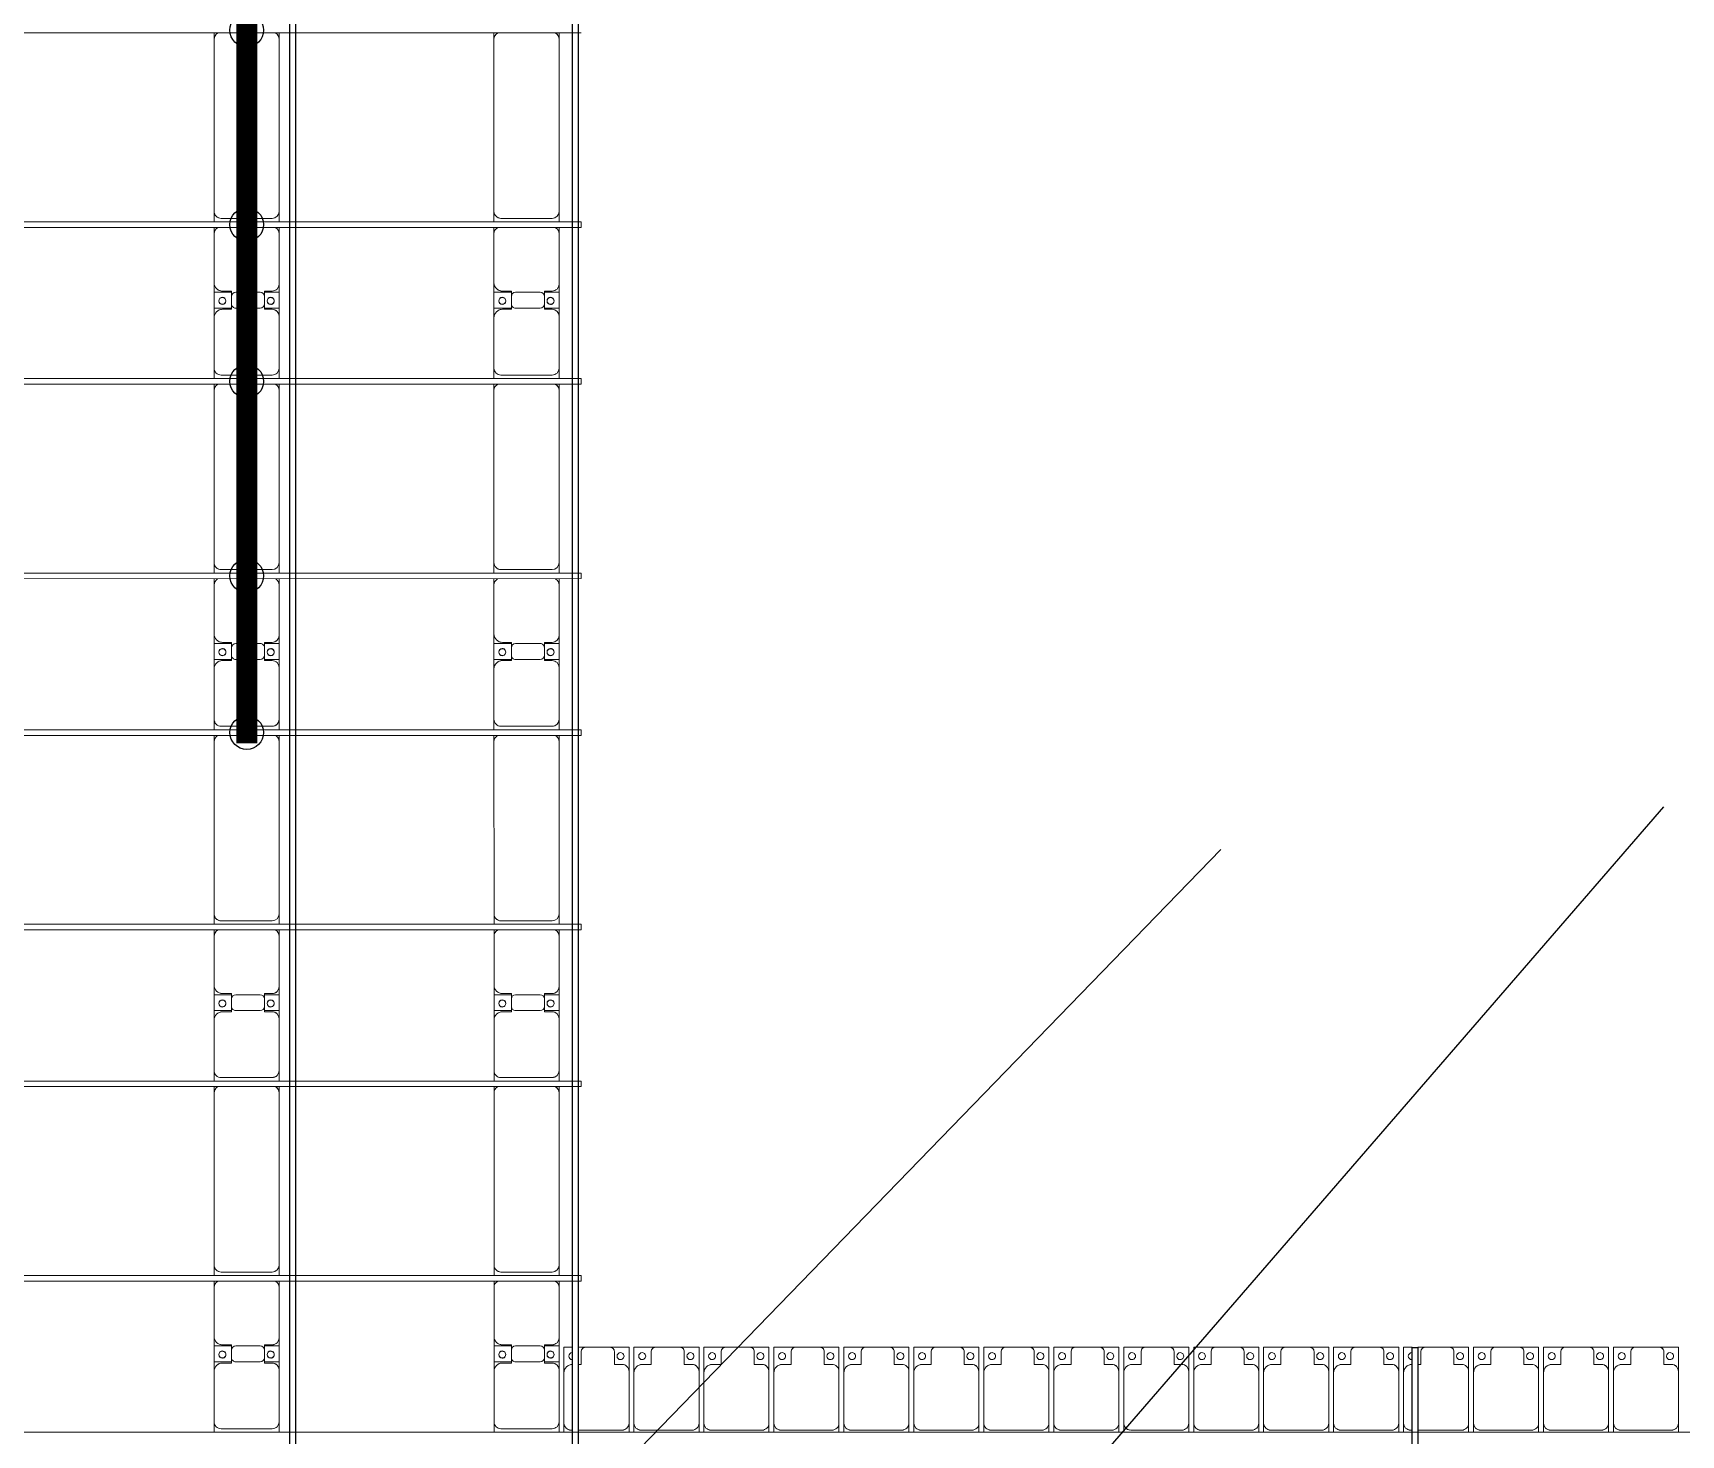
# Model space of a CAD drawing. Header units: millimetres. Extents: x -178706 to 107777, y -87310 to 933.
# Drawn here: x -48419 to -36641, y -40121 to -30101 of the extents above; entities that cross this region are included whole.
import ezdxf

# ---------------------------------------------------------------- set-up
doc = ezdxf.new("R2010")
doc.units = ezdxf.units.MM
doc.layers.add('A-GENM', color=13, linetype='Continuous', lineweight=9)
doc.layers.add('S-BEAM', color=12, linetype='Continuous', lineweight=9)
doc.layers.add('GC-DAY NEO', color=5, linetype='Continuous')
doc.layers.add('GC-HOP 40x60 GIA CUONG', color=1, linetype='Continuous')

# ---------------------------------------------------------------- blocks, each defined once
blk = doc.blocks.new('Dầm C52 - Dầm C52-22346-BỐ TRÍ KHUNG KẾT CẤU BÈ PIN 04')
at = {"layer": 'S-BEAM', "color": 1}
blk.add_line((87623, -20), (-87623, -20), dxfattribs=at)
blk = doc.blocks.new('Dầm C52 - Dầm C52-21028-BỐ TRÍ KHUNG KẾT CẤU BÈ PIN 04')
at = {"layer": 'S-BEAM', "color": 1}
for p, q in [((-63511, -20), (-63511, 20)), ((-63511, 20), (63511, 20)), ((63511, -20), (-63511, -20))]:
    blk.add_line(p, q, dxfattribs=at)
blk = doc.blocks.new('Dầm C52 - Dầm C52-21029-BỐ TRÍ KHUNG KẾT CẤU BÈ PIN 04')
at = {"layer": 'S-BEAM', "color": 1}
for p, q in [((-63513, -20), (-63513, 20)), ((-63513, 20), (63513, 20)), ((63513, -20), (-63513, -20))]:
    blk.add_line(p, q, dxfattribs=at)
blk = doc.blocks.new('Dầm C52 - Dầm C52-21030-BỐ TRÍ KHUNG KẾT CẤU BÈ PIN 04')
at = {"layer": 'S-BEAM', "color": 1}
for p, q in [((-63514, -20), (-63514, 20)), ((-63514, 20), (63514, 20)), ((63514, -20), (-63514, -20))]:
    blk.add_line(p, q, dxfattribs=at)
blk = doc.blocks.new('Dầm C52 - Dầm C52-21031-BỐ TRÍ KHUNG KẾT CẤU BÈ PIN 04')
at = {"layer": 'S-BEAM', "color": 1}
for p, q in [((-63516, -20), (-63516, 20)), ((-63516, 20), (63516, 20)), ((63516, -20), (-63516, -20))]:
    blk.add_line(p, q, dxfattribs=at)
blk = doc.blocks.new('Dầm C52 - Dầm C52-21032-BỐ TRÍ KHUNG KẾT CẤU BÈ PIN 04')
at = {"layer": 'S-BEAM', "color": 1}
for p, q in [((-63518, -20), (-63518, 20)), ((-63518, 20), (63518, 20)), ((63518, -20), (-63518, -20))]:
    blk.add_line(p, q, dxfattribs=at)
blk = doc.blocks.new('Dầm C52 - Dầm C52-21033-BỐ TRÍ KHUNG KẾT CẤU BÈ PIN 04')
at = {"layer": 'S-BEAM', "color": 1}
for p, q in [((-63519, -20), (-63519, 20)), ((-63519, 20), (63519, 20)), ((63519, -20), (-63519, -20))]:
    blk.add_line(p, q, dxfattribs=at)
blk = doc.blocks.new('Dầm C52 - Dầm C52-21034-BỐ TRÍ KHUNG KẾT CẤU BÈ PIN 04')
at = {"layer": 'S-BEAM', "color": 1}
for p, q in [((-63521, -20), (-63521, 20)), ((-63521, 20), (63521, 20)), ((63521, -20), (-63521, -20))]:
    blk.add_line(p, q, dxfattribs=at)
blk = doc.blocks.new('Dầm C52 - Dầm C52-21035-BỐ TRÍ KHUNG KẾT CẤU BÈ PIN 04')
at = {"layer": 'S-BEAM', "color": 1}
blk.add_line((-63523, 20), (63523, 20), dxfattribs=at)
blk = doc.blocks.new('Dầm C52 - Hộp 40x60-15955-BỐ TRÍ KHUNG KẾT CẤU BÈ PIN 04')
at = {"layer": 'S-BEAM', "color": 3, "lineweight": 25}
for p, q in [((-20146, 20), (20146, 20)), ((20146, 20), (20146, -20)), ((20146, -20), (-20146, -20))]:
    blk.add_line(p, q, dxfattribs=at)
blk = doc.blocks.new('Dầm C52 - Hộp 40x60-15956-BỐ TRÍ KHUNG KẾT CẤU BÈ PIN 04')
at = {"layer": 'S-BEAM', "color": 3, "lineweight": 25}
for p, q in [((-37158, 20), (37158, 20)), ((37158, -20), (-37158, -20))]:
    blk.add_line(p, q, dxfattribs=at)
blk = doc.blocks.new('Dai phao do pin - DẢI PHAO ĐỠ PIN-V68-BỐ TRÍ KHUNG KẾT CẤU BÈ PIN 04')
at = {"layer": 'A-GENM', "color": 7}
for p, q in [((35835, 242), (35910, 242)), ((36270, 242), (35910, 242)), ((36270, 242), (36452, 242)), ((36338, 242), (36520, 242)), ((36338, 118), (36338, 242)), ((36452, 242), (36452, 118)), ((36870, 242), (36520, 242)), ((36870, 242), (36915, 242)), ((36955, 242), (37030, 242)), ((38260, 242), (37030, 242)), ((38260, 242), (38305, 242)), ((38345, 242), (38420, 242)), ((38780, 242), (38420, 242)), ((38780, 242), (38962, 242)), ((38848, 242), (39030, 242)), ((38848, 118), (38848, 242)), ((38962, 242), (38962, 118)), ((39380, 242), (39030, 242)), ((39380, 242), (39425, 242)), ((39465, 242), (39540, 242)), ((40770, 242), (39540, 242)), ((40770, 242), (40815, 242)), ((40855, 242), (40930, 242)), ((41290, 242), (40930, 242)), ((41290, 242), (41472, 242)), ((41358, 242), (41540, 242)), ((41358, 118), (41358, 242)), ((41472, 242), (41472, 118)), ((41890, 242), (41540, 242)), ((41890, 242), (41935, 242)), ((41975, 242), (42050, 242)), ((43280, 242), (42050, 242)), ((43280, 242), (43325, 242)), ((43365, 242), (43440, 242)), ((43800, 242), (43440, 242)), ((43800, 242), (43982, 242)), ((43868, 242), (44050, 242)), ((43868, 118), (43868, 242)), ((43982, 242), (43982, 118)), ((44400, 242), (44050, 242)), ((44400, 242), (44445, 242)), ((44485, 242), (44560, 242)), ((45790, 242), (44560, 242)), ((45790, 242), (45835, 242)), ((35860, 192), (35860, -173)), ((36330, 118), (36330, 182)), ((36422, 118), (36330, 118)), ((36460, 118), (36368, 118)), ((36460, 182), (36460, 118)), ((36980, 192), (36980, -173)), ((38370, 192), (38370, -173)), ((38840, 118), (38840, 182)), ((38932, 118), (38840, 118)), ((38970, 118), (38878, 118)), ((38970, 182), (38970, 118)), ((39490, 192), (39490, -173)), ((40880, 192), (40880, -173)), ((41350, 118), (41350, 182)), ((41442, 118), (41350, 118)), ((41480, 118), (41388, 118)), ((41480, 182), (41480, 118)), ((42000, 192), (42000, -173)), ((43390, 192), (43390, -173)), ((43860, 118), (43860, 182)), ((43952, 118), (43860, 118)), ((43990, 118), (43898, 118)), ((43990, 182), (43990, 118)), ((44510, 192), (44510, -173)), ((36338, 88), (36338, -88)), ((36452, -88), (36452, 88)), ((38848, 88), (38848, -88)), ((38962, -88), (38962, 88)), ((41358, 88), (41358, -88)), ((41472, -88), (41472, 88)), ((43868, 88), (43868, -88)), ((43982, -88), (43982, 88)), ((35910, -223), (35835, -223)), ((35910, -223), (36280, -223)), ((36452, -223), (36280, -223)), ((36330, -173), (36330, -118)), ((36330, -118), (36422, -118)), ((36338, -223), (36338, -118)), ((36510, -223), (36338, -223)), ((36368, -118), (36460, -118)), ((36452, -118), (36452, -223)), ((36460, -118), (36460, -173)), ((36510, -223), (36870, -223)), ((36915, -223), (36870, -223)), ((37030, -223), (36955, -223)), ((37030, -223), (38260, -223)), ((38305, -223), (38260, -223)), ((38420, -223), (38345, -223)), ((38420, -223), (38790, -223)), ((38962, -223), (38790, -223)), ((38840, -173), (38840, -118)), ((38840, -118), (38932, -118)), ((38848, -223), (38848, -118)), ((39020, -223), (38848, -223)), ((38878, -118), (38970, -118)), ((38962, -118), (38962, -223)), ((38970, -118), (38970, -173)), ((39020, -223), (39380, -223)), ((39425, -223), (39380, -223)), ((39540, -223), (39465, -223)), ((39540, -223), (40770, -223)), ((40815, -223), (40770, -223)), ((40930, -223), (40855, -223)), ((40930, -223), (41300, -223)), ((41472, -223), (41300, -223)), ((41350, -173), (41350, -118)), ((41350, -118), (41442, -118)), ((41358, -223), (41358, -118)), ((41530, -223), (41358, -223)), ((41388, -118), (41480, -118)), ((41472, -118), (41472, -223)), ((41480, -118), (41480, -173)), ((41530, -223), (41890, -223)), ((41935, -223), (41890, -223)), ((42050, -223), (41975, -223)), ((42050, -223), (43280, -223)), ((43325, -223), (43280, -223)), ((43440, -223), (43365, -223)), ((43440, -223), (43810, -223)), ((43982, -223), (43810, -223)), ((43860, -173), (43860, -118)), ((43860, -118), (43952, -118)), ((43868, -223), (43868, -118)), ((44040, -223), (43868, -223)), ((43898, -118), (43990, -118)), ((43982, -118), (43982, -223)), ((43990, -118), (43990, -173)), ((44040, -223), (44400, -223)), ((44445, -223), (44400, -223)), ((44560, -223), (44485, -223)), ((44560, -223), (45790, -223)), ((45835, -223), (45790, -223))]:
    blk.add_line(p, q, dxfattribs=at)
for centre, radius, start, end in [((35910, 192), 50, 90, 180), ((36270, 182), 60, 360, 90), ((36520, 182), 60, 90, 180), ((36870, 192), 50, 30, 90), ((37030, 192), 50, 90, 180), ((37030, 192), 50, 105, 180), ((38260, 192), 50, 30, 90), ((38260, 192), 50, 30, 90), ((38420, 192), 50, 90, 180), ((38780, 182), 60, 360, 90), ((39030, 182), 60, 90, 180), ((39380, 192), 50, 30, 90), ((39540, 192), 50, 90, 180), ((39540, 192), 50, 105, 180), ((40770, 192), 50, 30, 90), ((40770, 192), 50, 30, 90), ((40930, 192), 50, 90, 180), ((41290, 182), 60, 360, 90), ((41540, 182), 60, 90, 180), ((41890, 192), 50, 30, 90), ((42050, 192), 50, 90, 180), ((42050, 192), 50, 105, 180), ((43280, 192), 50, 30, 90), ((43280, 192), 50, 30, 90), ((43440, 192), 50, 90, 180), ((43800, 182), 60, 0, 90), ((44050, 182), 60, 90, 180), ((44400, 192), 50, 30, 90), ((44560, 192), 50, 90, 180), ((44560, 192), 50, 105, 180), ((45790, 192), 50, 30, 90), ((45790, 192), 50, 30, 90), ((35910, 192), 50, 135, 180), ((36270, 182), 60, 360, 30), ((36368, 88), 30, 90, 180), ((36389, 183), 25, 0, 180), ((36389, 183), 25, 180, 0), ((36391, 183), 25, 360, 180), ((36391, 183), 25, 180, 0), ((36422, 88), 30, 0, 90), ((36520, 182), 60, 150, 180), ((36870, 192), 50, 30, 45), ((38420, 192), 50, 135, 180), ((38780, 182), 60, 360, 30), ((38878, 88), 30, 90, 180), ((38899, 183), 25, 0, 180), ((38899, 183), 25, 180, 0), ((38901, 183), 25, 360, 180), ((38901, 183), 25, 180, 360), ((38932, 88), 30, 0, 90), ((39030, 182), 60, 150, 180), ((39380, 192), 50, 30, 45), ((40930, 192), 50, 135, 180), ((41290, 182), 60, 360, 30), ((41388, 88), 30, 90, 180), ((41409, 183), 25, 0, 180), ((41409, 183), 25, 180, 0), ((41411, 183), 25, 360, 180), ((41411, 183), 25, 180, 0), ((41442, 88), 30, 0, 90), ((41540, 182), 60, 150, 180), ((41890, 192), 50, 30, 45), ((43440, 192), 50, 135, 180), ((43800, 182), 60, 0, 30), ((43898, 88), 30, 90, 180), ((43919, 183), 25, 0, 180), ((43919, 183), 25, 180, 360), ((43921, 183), 25, 0, 180), ((43921, 183), 25, 180, 360), ((43952, 88), 30, 0, 90), ((44050, 182), 60, 150, 180), ((44400, 192), 50, 30, 45), ((36368, -88), 30, 180, 270), ((36422, -88), 30, 270, 360), ((38878, -88), 30, 180, 270), ((38932, -88), 30, 270, 360), ((41388, -88), 30, 180, 270), ((41442, -88), 30, 270, 0), ((43898, -88), 30, 180, 270), ((43952, -88), 30, 270, 360), ((35910, -173), 50, 180, 270), ((35910, -173), 50, 180, 225), ((36280, -173), 50, 270, 360), ((36280, -173), 50, 315, 360), ((36389, -162), 25, 0, 180), ((36389, -162), 25, 180, 0), ((36391, -162), 25, 0, 180), ((36391, -162), 25, 180, 0), ((36510, -173), 50, 180, 270), ((36510, -173), 50, 180, 225), ((36870, -173), 50, 270, 330), ((36870, -173), 50, 315, 330), ((37030, -173), 50, 180, 270), ((37030, -173), 50, 180, 270), ((38260, -173), 50, 270, 330), ((38260, -173), 50, 285, 330), ((38420, -173), 50, 180, 270), ((38420, -173), 50, 180, 225), ((38790, -173), 50, 270, 360), ((38790, -173), 50, 315, 360), ((38899, -162), 25, 0, 180), ((38899, -162), 25, 180, 0), ((38901, -162), 25, 360, 180), ((38901, -162), 25, 180, 360), ((39020, -173), 50, 180, 270), ((39020, -173), 50, 180, 225), ((39380, -173), 50, 270, 330), ((39380, -173), 50, 315, 330), ((39540, -173), 50, 180, 270), ((39540, -173), 50, 180, 270), ((40770, -173), 50, 270, 330), ((40770, -173), 50, 285, 330), ((40930, -173), 50, 180, 270), ((40930, -173), 50, 180, 225), ((41300, -173), 50, 270, 360), ((41300, -173), 50, 315, 0), ((41409, -162), 25, 360, 180), ((41409, -162), 25, 180, 360), ((41411, -162), 25, 360, 180), ((41411, -162), 25, 180, 0), ((41530, -173), 50, 180, 270), ((41530, -173), 50, 180, 225), ((41890, -173), 50, 270, 330), ((41890, -173), 50, 315, 330), ((42050, -173), 50, 180, 270), ((42050, -173), 50, 180, 270), ((43280, -173), 50, 270, 330), ((43280, -173), 50, 285, 330), ((43440, -173), 50, 180, 270), ((43440, -173), 50, 180, 225), ((43810, -173), 50, 270, 360), ((43810, -173), 50, 315, 360), ((43919, -162), 25, 360, 180), ((43919, -162), 25, 180, 0), ((43921, -162), 25, 360, 180), ((43921, -162), 25, 180, 360), ((44040, -173), 50, 180, 270), ((44040, -173), 50, 180, 225), ((44400, -173), 50, 270, 330), ((44400, -173), 50, 315, 330), ((44560, -173), 50, 180, 270), ((44560, -173), 50, 180, 270), ((45790, -173), 50, 270, 330), ((45790, -173), 50, 285, 330)]:
    blk.add_arc(centre, radius, start, end, dxfattribs=at)
blk = doc.blocks.new('Dai phao do pin - DẢI PHAO ĐỠ PIN-V69-BỐ TRÍ KHUNG KẾT CẤU BÈ PIN 04')
at = {"layer": 'A-GENM', "color": 7}
for p, q in [((35835, 242), (35910, 242)), ((36270, 242), (35910, 242)), ((36270, 242), (36452, 242)), ((36338, 242), (36520, 242)), ((36338, 118), (36338, 242)), ((36452, 242), (36452, 118)), ((36870, 242), (36520, 242)), ((36870, 242), (36915, 242)), ((36955, 242), (37030, 242)), ((38260, 242), (37030, 242)), ((38260, 242), (38305, 242)), ((38345, 242), (38420, 242)), ((38780, 242), (38420, 242)), ((38780, 242), (38962, 242)), ((38848, 242), (39030, 242)), ((38848, 118), (38848, 242)), ((38962, 242), (38962, 118)), ((39380, 242), (39030, 242)), ((39380, 242), (39425, 242)), ((39465, 242), (39540, 242)), ((40770, 242), (39540, 242)), ((40770, 242), (40815, 242)), ((40855, 242), (40930, 242)), ((41290, 242), (40930, 242)), ((41290, 242), (41472, 242)), ((41358, 242), (41540, 242)), ((41358, 118), (41358, 242)), ((41472, 242), (41472, 118)), ((41890, 242), (41540, 242)), ((41890, 242), (41935, 242)), ((41975, 242), (42050, 242)), ((43280, 242), (42050, 242)), ((43280, 242), (43325, 242)), ((43365, 242), (43440, 242)), ((43800, 242), (43440, 242)), ((43800, 242), (43982, 242)), ((43868, 242), (44050, 242)), ((43868, 118), (43868, 242)), ((43982, 242), (43982, 118)), ((44400, 242), (44050, 242)), ((44400, 242), (44445, 242)), ((44485, 242), (44560, 242)), ((45790, 242), (44560, 242)), ((45790, 242), (45835, 242)), ((35860, 192), (35860, -173)), ((36330, 118), (36330, 182)), ((36422, 118), (36330, 118)), ((36460, 118), (36368, 118)), ((36460, 182), (36460, 118)), ((36980, 192), (36980, -173)), ((38370, 192), (38370, -173)), ((38840, 118), (38840, 182)), ((38932, 118), (38840, 118)), ((38970, 118), (38878, 118)), ((38970, 182), (38970, 118)), ((39490, 192), (39490, -173)), ((40880, 192), (40880, -173)), ((41350, 118), (41350, 182)), ((41442, 118), (41350, 118)), ((41480, 118), (41388, 118)), ((41480, 182), (41480, 118)), ((42000, 192), (42000, -173)), ((43390, 192), (43390, -173)), ((43860, 118), (43860, 182)), ((43952, 118), (43860, 118)), ((43990, 118), (43898, 118)), ((43990, 182), (43990, 118)), ((44510, 192), (44510, -173)), ((36338, 88), (36338, -88)), ((36452, -88), (36452, 88)), ((38848, 88), (38848, -88)), ((38962, -88), (38962, 88)), ((41358, 88), (41358, -88)), ((41472, -88), (41472, 88)), ((43868, 88), (43868, -88)), ((43982, -88), (43982, 88)), ((35910, -223), (35835, -223)), ((35910, -223), (36280, -223)), ((36452, -223), (36280, -223)), ((36330, -173), (36330, -118)), ((36330, -118), (36422, -118)), ((36338, -223), (36338, -118)), ((36510, -223), (36338, -223)), ((36368, -118), (36460, -118)), ((36452, -118), (36452, -223)), ((36460, -118), (36460, -173)), ((36510, -223), (36870, -223)), ((36915, -223), (36870, -223)), ((37030, -223), (36955, -223)), ((37030, -223), (38260, -223)), ((38305, -223), (38260, -223)), ((38420, -223), (38345, -223)), ((38420, -223), (38790, -223)), ((38962, -223), (38790, -223)), ((38840, -173), (38840, -118)), ((38840, -118), (38932, -118)), ((38848, -223), (38848, -118)), ((39020, -223), (38848, -223)), ((38878, -118), (38970, -118)), ((38962, -118), (38962, -223)), ((38970, -118), (38970, -173)), ((39020, -223), (39380, -223)), ((39425, -223), (39380, -223)), ((39540, -223), (39465, -223)), ((39540, -223), (40770, -223)), ((40815, -223), (40770, -223)), ((40930, -223), (40855, -223)), ((40930, -223), (41300, -223)), ((41472, -223), (41300, -223)), ((41350, -173), (41350, -118)), ((41350, -118), (41442, -118)), ((41358, -223), (41358, -118)), ((41530, -223), (41358, -223)), ((41388, -118), (41480, -118)), ((41472, -118), (41472, -223)), ((41480, -118), (41480, -173)), ((41530, -223), (41890, -223)), ((41935, -223), (41890, -223)), ((42050, -223), (41975, -223)), ((42050, -223), (43280, -223)), ((43325, -223), (43280, -223)), ((43440, -223), (43365, -223)), ((43440, -223), (43810, -223)), ((43982, -223), (43810, -223)), ((43860, -173), (43860, -118)), ((43860, -118), (43952, -118)), ((43868, -223), (43868, -118)), ((44040, -223), (43868, -223)), ((43898, -118), (43990, -118)), ((43982, -118), (43982, -223)), ((43990, -118), (43990, -173)), ((44040, -223), (44400, -223)), ((44445, -223), (44400, -223)), ((44560, -223), (44485, -223)), ((44560, -223), (45790, -223)), ((45835, -223), (45790, -223))]:
    blk.add_line(p, q, dxfattribs=at)
for centre, radius, start, end in [((35910, 192), 50, 90, 180), ((36270, 182), 60, 360, 90), ((36520, 182), 60, 90, 180), ((36870, 192), 50, 30, 90), ((37030, 192), 50, 90, 180), ((37030, 192), 50, 105, 180), ((38260, 192), 50, 30, 90), ((38260, 192), 50, 30, 90), ((38420, 192), 50, 90, 180), ((38780, 182), 60, 360, 90), ((39030, 182), 60, 90, 180), ((39380, 192), 50, 30, 90), ((39540, 192), 50, 90, 180), ((39540, 192), 50, 105, 180), ((40770, 192), 50, 30, 90), ((40770, 192), 50, 30, 90), ((40930, 192), 50, 90, 180), ((41290, 182), 60, 360, 90), ((41540, 182), 60, 90, 180), ((41890, 192), 50, 30, 90), ((42050, 192), 50, 90, 180), ((42050, 192), 50, 105, 180), ((43280, 192), 50, 30, 90), ((43280, 192), 50, 30, 90), ((43440, 192), 50, 90, 180), ((43800, 182), 60, 0, 90), ((44050, 182), 60, 90, 180), ((44400, 192), 50, 30, 90), ((44560, 192), 50, 90, 180), ((44560, 192), 50, 105, 180), ((45790, 192), 50, 30, 90), ((45790, 192), 50, 30, 90), ((35910, 192), 50, 135, 180), ((36270, 182), 60, 360, 30), ((36368, 88), 30, 90, 180), ((36389, 183), 25, 0, 180), ((36389, 183), 25, 180, 0), ((36391, 183), 25, 360, 180), ((36391, 183), 25, 180, 0), ((36422, 88), 30, 0, 90), ((36520, 182), 60, 150, 180), ((36870, 192), 50, 30, 45), ((38420, 192), 50, 135, 180), ((38780, 182), 60, 360, 30), ((38878, 88), 30, 90, 180), ((38899, 183), 25, 0, 180), ((38899, 183), 25, 180, 0), ((38901, 183), 25, 360, 180), ((38901, 183), 25, 180, 360), ((38932, 88), 30, 0, 90), ((39030, 182), 60, 150, 180), ((39380, 192), 50, 30, 45), ((40930, 192), 50, 135, 180), ((41290, 182), 60, 360, 30), ((41388, 88), 30, 90, 180), ((41409, 183), 25, 0, 180), ((41409, 183), 25, 180, 0), ((41411, 183), 25, 360, 180), ((41411, 183), 25, 180, 0), ((41442, 88), 30, 0, 90), ((41540, 182), 60, 150, 180), ((41890, 192), 50, 30, 45), ((43440, 192), 50, 135, 180), ((43800, 182), 60, 0, 30), ((43898, 88), 30, 90, 180), ((43919, 183), 25, 0, 180), ((43919, 183), 25, 180, 360), ((43921, 183), 25, 0, 180), ((43921, 183), 25, 180, 360), ((43952, 88), 30, 0, 90), ((44050, 182), 60, 150, 180), ((44400, 192), 50, 30, 45), ((36368, -88), 30, 180, 270), ((36422, -88), 30, 270, 360), ((38878, -88), 30, 180, 270), ((38932, -88), 30, 270, 360), ((41388, -88), 30, 180, 270), ((41442, -88), 30, 270, 0), ((43898, -88), 30, 180, 270), ((43952, -88), 30, 270, 360), ((35910, -173), 50, 180, 270), ((35910, -173), 50, 180, 225), ((36280, -173), 50, 270, 360), ((36280, -173), 50, 315, 360), ((36389, -162), 25, 0, 180), ((36389, -162), 25, 180, 0), ((36391, -162), 25, 0, 180), ((36391, -162), 25, 180, 0), ((36510, -173), 50, 180, 270), ((36510, -173), 50, 180, 225), ((36870, -173), 50, 270, 330), ((36870, -173), 50, 315, 330), ((37030, -173), 50, 180, 270), ((37030, -173), 50, 180, 270), ((38260, -173), 50, 270, 330), ((38260, -173), 50, 285, 330), ((38420, -173), 50, 180, 270), ((38420, -173), 50, 180, 225), ((38790, -173), 50, 270, 360), ((38790, -173), 50, 315, 360), ((38899, -162), 25, 0, 180), ((38899, -162), 25, 180, 0), ((38901, -162), 25, 360, 180), ((38901, -162), 25, 180, 360), ((39020, -173), 50, 180, 270), ((39020, -173), 50, 180, 225), ((39380, -173), 50, 270, 330), ((39380, -173), 50, 315, 330), ((39540, -173), 50, 180, 270), ((39540, -173), 50, 180, 270), ((40770, -173), 50, 270, 330), ((40770, -173), 50, 285, 330), ((40930, -173), 50, 180, 270), ((40930, -173), 50, 180, 225), ((41300, -173), 50, 270, 360), ((41300, -173), 50, 315, 0), ((41409, -162), 25, 360, 180), ((41409, -162), 25, 180, 360), ((41411, -162), 25, 360, 180), ((41411, -162), 25, 180, 0), ((41530, -173), 50, 180, 270), ((41530, -173), 50, 180, 225), ((41890, -173), 50, 270, 330), ((41890, -173), 50, 315, 330), ((42050, -173), 50, 180, 270), ((42050, -173), 50, 180, 270), ((43280, -173), 50, 270, 330), ((43280, -173), 50, 285, 330), ((43440, -173), 50, 180, 270), ((43440, -173), 50, 180, 225), ((43810, -173), 50, 270, 360), ((43810, -173), 50, 315, 360), ((43919, -162), 25, 360, 180), ((43919, -162), 25, 180, 0), ((43921, -162), 25, 360, 180), ((43921, -162), 25, 180, 360), ((44040, -173), 50, 180, 270), ((44040, -173), 50, 180, 225), ((44400, -173), 50, 270, 330), ((44400, -173), 50, 315, 330), ((44560, -173), 50, 180, 270), ((44560, -173), 50, 180, 270), ((45790, -173), 50, 270, 330), ((45790, -173), 50, 285, 330)]:
    blk.add_arc(centre, radius, start, end, dxfattribs=at)
blk = doc.blocks.new('Dải phao đi lại kèm đỡ invester - DẢI PHAO ĐI LẠI-17150-BỐ TRÍ KHUNG KẾT CẤU BÈ PIN 04')
at = {"layer": 'A-GENM', "color": 7}
for p, q in [((-242, 1312), (-180, 1312)), ((-242, 1130), (-242, 1312)), ((-140, 1312), (-88, 1312)), ((88, 1312), (-88, 1312)), ((88, 1312), (223, 1312)), ((223, 1312), (223, 1140)), ((258, 1312), (412, 1312)), ((258, 1130), (258, 1312)), ((588, 1312), (412, 1312)), ((588, 1312), (723, 1312)), ((723, 1312), (723, 1140)), ((758, 1312), (912, 1312)), ((758, 1130), (758, 1312)), ((1088, 1312), (912, 1312)), ((1088, 1312), (1223, 1312)), ((1223, 1312), (1223, 1140)), ((1258, 1312), (1412, 1312)), ((1258, 1130), (1258, 1312)), ((1588, 1312), (1412, 1312)), ((1588, 1312), (1723, 1312)), ((1723, 1312), (1723, 1140)), ((1758, 1312), (1912, 1312)), ((1758, 1130), (1758, 1312)), ((2088, 1312), (1912, 1312)), ((2088, 1312), (2223, 1312)), ((2223, 1312), (2223, 1140)), ((2258, 1312), (2412, 1312)), ((2258, 1130), (2258, 1312)), ((2588, 1312), (2412, 1312)), ((2588, 1312), (2723, 1312)), ((2723, 1312), (2723, 1140)), ((2758, 1312), (2912, 1312)), ((2758, 1130), (2758, 1312)), ((3088, 1312), (2912, 1312)), ((3088, 1312), (3223, 1312)), ((3223, 1312), (3223, 1140)), ((3258, 1312), (3412, 1312)), ((3258, 1130), (3258, 1312)), ((3588, 1312), (3412, 1312)), ((3588, 1312), (3723, 1312)), ((3723, 1312), (3723, 1140)), ((3758, 1312), (3912, 1312)), ((3758, 1130), (3758, 1312)), ((4088, 1312), (3912, 1312)), ((4088, 1312), (4223, 1312)), ((4223, 1312), (4223, 1140)), ((4258, 1312), (4412, 1312)), ((4258, 1130), (4258, 1312)), ((4588, 1312), (4412, 1312)), ((4588, 1312), (4723, 1312)), ((4723, 1312), (4723, 1140)), ((4758, 1312), (4912, 1312)), ((4758, 1130), (4758, 1312)), ((5088, 1312), (4912, 1312)), ((5088, 1312), (5223, 1312)), ((5223, 1312), (5223, 1140)), ((5258, 1312), (5412, 1312)), ((5258, 1130), (5258, 1312)), ((5588, 1312), (5412, 1312)), ((5588, 1312), (5723, 1312)), ((5723, 1312), (5723, 1140)), ((5758, 1312), (5820, 1312)), ((5758, 1130), (5758, 1312)), ((5860, 1312), (5912, 1312)), ((6088, 1312), (5912, 1312)), ((6088, 1312), (6223, 1312)), ((6223, 1312), (6223, 1140)), ((6258, 1312), (6412, 1312)), ((6258, 1130), (6258, 1312)), ((6588, 1312), (6412, 1312)), ((6588, 1312), (6723, 1312)), ((6723, 1312), (6723, 1140)), ((6758, 1312), (6912, 1312)), ((6758, 1130), (6758, 1312)), ((7088, 1312), (6912, 1312)), ((7088, 1312), (7223, 1312)), ((7223, 1312), (7223, 1140)), ((7258, 1312), (7412, 1312)), ((7258, 1130), (7258, 1312)), ((7588, 1312), (7412, 1312)), ((7588, 1312), (7723, 1312)), ((7723, 1312), (7723, 1140)), ((-118, 1190), (-140, 1190)), ((-118, 1282), (-118, 1190)), ((118, 1190), (118, 1282)), ((173, 1190), (118, 1190)), ((382, 1190), (318, 1190)), ((382, 1282), (382, 1190)), ((618, 1190), (618, 1282)), ((673, 1190), (618, 1190)), ((882, 1190), (818, 1190)), ((882, 1282), (882, 1190)), ((1118, 1190), (1118, 1282)), ((1173, 1190), (1118, 1190)), ((1382, 1190), (1318, 1190)), ((1382, 1282), (1382, 1190)), ((1618, 1190), (1618, 1282)), ((1673, 1190), (1618, 1190)), ((1882, 1190), (1818, 1190)), ((1882, 1282), (1882, 1190)), ((2118, 1190), (2118, 1282)), ((2173, 1190), (2118, 1190)), ((2382, 1190), (2318, 1190)), ((2382, 1282), (2382, 1190)), ((2618, 1190), (2618, 1282)), ((2673, 1190), (2618, 1190)), ((2882, 1190), (2818, 1190)), ((2882, 1282), (2882, 1190)), ((3118, 1190), (3118, 1282)), ((3173, 1190), (3118, 1190)), ((3382, 1190), (3318, 1190)), ((3382, 1282), (3382, 1190)), ((3618, 1190), (3618, 1282)), ((3673, 1190), (3618, 1190)), ((3882, 1190), (3818, 1190)), ((3882, 1282), (3882, 1190)), ((4118, 1190), (4118, 1282)), ((4173, 1190), (4118, 1190)), ((4382, 1190), (4318, 1190)), ((4382, 1282), (4382, 1190)), ((4618, 1190), (4618, 1282)), ((4673, 1190), (4618, 1190)), ((4882, 1190), (4818, 1190)), ((4882, 1282), (4882, 1190)), ((5118, 1190), (5118, 1282)), ((5173, 1190), (5118, 1190)), ((5382, 1190), (5318, 1190)), ((5382, 1282), (5382, 1190)), ((5618, 1190), (5618, 1282)), ((5673, 1190), (5618, 1190)), ((5882, 1190), (5860, 1190)), ((5882, 1282), (5882, 1190)), ((6118, 1190), (6118, 1282)), ((6173, 1190), (6118, 1190)), ((6382, 1190), (6318, 1190)), ((6382, 1282), (6382, 1190)), ((6618, 1190), (6618, 1282)), ((6673, 1190), (6618, 1190)), ((6882, 1190), (6818, 1190)), ((6882, 1282), (6882, 1190)), ((7118, 1190), (7118, 1282)), ((7173, 1190), (7118, 1190)), ((7382, 1190), (7318, 1190)), ((7382, 1282), (7382, 1190)), ((7618, 1190), (7618, 1282)), ((7673, 1190), (7618, 1190)), ((-242, 1130), (-242, 770)), ((223, 770), (223, 1140)), ((258, 1130), (258, 770)), ((723, 770), (723, 1140)), ((758, 1130), (758, 770)), ((1223, 770), (1223, 1140)), ((1258, 1130), (1258, 770)), ((1723, 770), (1723, 1140)), ((1758, 1130), (1758, 770)), ((2223, 770), (2223, 1140)), ((2258, 1130), (2258, 770)), ((2723, 770), (2723, 1140)), ((2758, 1130), (2758, 770)), ((3223, 770), (3223, 1140)), ((3258, 1130), (3258, 770)), ((3723, 770), (3723, 1140)), ((3758, 1130), (3758, 770)), ((4223, 770), (4223, 1140)), ((4258, 1130), (4258, 770)), ((4723, 770), (4723, 1140)), ((4758, 1130), (4758, 770)), ((5223, 770), (5223, 1140)), ((5258, 1130), (5258, 770)), ((5723, 770), (5723, 1140)), ((5758, 1130), (5758, 770)), ((6223, 770), (6223, 1140)), ((6258, 1130), (6258, 770)), ((6723, 770), (6723, 1140)), ((6758, 1130), (6758, 770)), ((7223, 770), (7223, 1140)), ((7258, 1130), (7258, 770)), ((7723, 770), (7723, 1140)), ((-242, 705), (-242, 770)), ((-192, 720), (-180, 720)), ((-140, 720), (173, 720)), ((223, 770), (223, 705)), ((258, 705), (258, 770)), ((308, 720), (673, 720)), ((723, 770), (723, 705)), ((758, 705), (758, 770)), ((808, 720), (1173, 720)), ((1223, 770), (1223, 705)), ((1258, 705), (1258, 770)), ((1308, 720), (1673, 720)), ((1723, 770), (1723, 705)), ((1758, 705), (1758, 770)), ((1808, 720), (2173, 720)), ((2223, 770), (2223, 705)), ((2258, 705), (2258, 770)), ((2308, 720), (2673, 720)), ((2723, 770), (2723, 705)), ((2758, 705), (2758, 770)), ((2808, 720), (3173, 720)), ((3223, 770), (3223, 705)), ((3258, 705), (3258, 770)), ((3308, 720), (3673, 720)), ((3723, 770), (3723, 705)), ((3758, 705), (3758, 770)), ((3808, 720), (4173, 720)), ((4223, 770), (4223, 705)), ((4258, 705), (4258, 770)), ((4308, 720), (4673, 720)), ((4723, 770), (4723, 705)), ((4758, 705), (4758, 770)), ((4808, 720), (5173, 720)), ((5223, 770), (5223, 705)), ((5258, 705), (5258, 770)), ((5308, 720), (5673, 720)), ((5723, 770), (5723, 705)), ((5758, 705), (5758, 770)), ((5808, 720), (5820, 720)), ((5860, 720), (6173, 720)), ((6223, 770), (6223, 705)), ((6258, 705), (6258, 770)), ((6308, 720), (6673, 720)), ((6723, 770), (6723, 705)), ((6758, 705), (6758, 770)), ((6808, 720), (7173, 720)), ((7223, 770), (7223, 705)), ((7258, 705), (7258, 770)), ((7308, 720), (7673, 720)), ((7723, 770), (7723, 705))]:
    blk.add_line(p, q, dxfattribs=at)
for centre, radius, start, end in [((-88, 1282), 30, 90, 180), ((-88, 1282), 30, 90, 150), ((88, 1282), 30, 360, 90), ((88, 1282), 30, 30, 90), ((412, 1282), 30, 90, 180), ((412, 1282), 30, 90, 150), ((588, 1282), 30, 360, 90), ((588, 1282), 30, 30, 90), ((912, 1282), 30, 90, 180), ((912, 1282), 30, 90, 150), ((1088, 1282), 30, 360, 90), ((1088, 1282), 30, 30, 90), ((1412, 1282), 30, 90, 180), ((1412, 1282), 30, 90, 150), ((1588, 1282), 30, 360, 90), ((1588, 1282), 30, 30, 90), ((1912, 1282), 30, 90, 180), ((1912, 1282), 30, 90, 150), ((2088, 1282), 30, 360, 90), ((2088, 1282), 30, 30, 90), ((2412, 1282), 30, 90, 180), ((2412, 1282), 30, 90, 150), ((2588, 1282), 30, 360, 90), ((2588, 1282), 30, 30, 90), ((2912, 1282), 30, 90, 180), ((2912, 1282), 30, 90, 150), ((3088, 1282), 30, 360, 90), ((3088, 1282), 30, 30, 90), ((3412, 1282), 30, 90, 180), ((3412, 1282), 30, 90, 150), ((3588, 1282), 30, 360, 90), ((3588, 1282), 30, 30, 90), ((3912, 1282), 30, 90, 180), ((3912, 1282), 30, 90, 150), ((4088, 1282), 30, 360, 90), ((4088, 1282), 30, 30, 90), ((4412, 1282), 30, 90, 180), ((4412, 1282), 30, 90, 150), ((4588, 1282), 30, 360, 90), ((4588, 1282), 30, 30, 90), ((4912, 1282), 30, 90, 180), ((4912, 1282), 30, 90, 150), ((5088, 1282), 30, 360, 90), ((5088, 1282), 30, 30, 90), ((5412, 1282), 30, 90, 180), ((5412, 1282), 30, 90, 150), ((5588, 1282), 30, 360, 90), ((5588, 1282), 30, 30, 90), ((5912, 1282), 30, 90, 180), ((5912, 1282), 30, 90, 150), ((6088, 1282), 30, 360, 90), ((6088, 1282), 30, 30, 90), ((6412, 1282), 30, 90, 180), ((6412, 1282), 30, 90, 150), ((6588, 1282), 30, 360, 90), ((6588, 1282), 30, 30, 90), ((6912, 1282), 30, 90, 180), ((6912, 1282), 30, 90, 150), ((7088, 1282), 30, 360, 90), ((7088, 1282), 30, 30, 90), ((7412, 1282), 30, 90, 180), ((7412, 1282), 30, 90, 150), ((7588, 1282), 30, 360, 90), ((7588, 1282), 30, 30, 90), ((-182, 1130), 60, 90, 180), ((-182, 1130), 60, 90, 120), ((-183, 1249), 25, 90, 270), ((162, 1249), 25, 90, 270), ((162, 1249), 25, 180, 195), ((162, 1249), 25, 270, 90), ((173, 1140), 50, 360, 90), ((173, 1140), 50, 45, 90), ((318, 1130), 60, 90, 180), ((318, 1130), 60, 90, 120), ((317, 1249), 25, 90, 270), ((317, 1249), 25, 270, 90), ((662, 1249), 25, 90, 270), ((662, 1249), 25, 180, 195), ((662, 1249), 25, 270, 90), ((673, 1140), 50, 0, 90), ((673, 1140), 50, 45, 90), ((818, 1130), 60, 90, 180), ((818, 1130), 60, 90, 120), ((817, 1249), 25, 90, 270), ((817, 1249), 25, 270, 90), ((1162, 1249), 25, 90, 270), ((1162, 1249), 25, 180, 195), ((1162, 1249), 25, 270, 90), ((1173, 1140), 50, 0, 90), ((1173, 1140), 50, 45, 90), ((1318, 1130), 60, 90, 180), ((1318, 1130), 60, 90, 120), ((1317, 1249), 25, 90, 270), ((1317, 1249), 25, 270, 90), ((1662, 1249), 25, 90, 270), ((1662, 1249), 25, 180, 195), ((1662, 1249), 25, 270, 90), ((1673, 1140), 50, 360, 90), ((1673, 1140), 50, 45, 90), ((1818, 1130), 60, 90, 180), ((1818, 1130), 60, 90, 120), ((1817, 1249), 25, 90, 270), ((1817, 1249), 25, 270, 90), ((2162, 1249), 25, 90, 270), ((2162, 1249), 25, 180, 195), ((2162, 1249), 25, 270, 90), ((2173, 1140), 50, 360, 90), ((2173, 1140), 50, 45, 90), ((2318, 1130), 60, 90, 180), ((2318, 1130), 60, 90, 120), ((2317, 1249), 25, 90, 270), ((2317, 1249), 25, 270, 90), ((2662, 1249), 25, 90, 270), ((2662, 1249), 25, 180, 195), ((2662, 1249), 25, 270, 90), ((2673, 1140), 50, 0, 90), ((2673, 1140), 50, 45, 90), ((2818, 1130), 60, 90, 180), ((2818, 1130), 60, 90, 120), ((2817, 1249), 25, 90, 270), ((2817, 1249), 25, 270, 90), ((3162, 1249), 25, 90, 270), ((3162, 1249), 25, 180, 195), ((3162, 1249), 25, 270, 90), ((3173, 1140), 50, 360, 90), ((3173, 1140), 50, 45, 90), ((3318, 1130), 60, 90, 180), ((3318, 1130), 60, 90, 120), ((3317, 1249), 25, 90, 270), ((3317, 1249), 25, 270, 90), ((3662, 1249), 25, 90, 270), ((3662, 1249), 25, 180, 195), ((3662, 1249), 25, 270, 90), ((3673, 1140), 50, 0, 90), ((3673, 1140), 50, 45, 90), ((3818, 1130), 60, 90, 180), ((3818, 1130), 60, 90, 120), ((3817, 1249), 25, 90, 270), ((3817, 1249), 25, 270, 90), ((4162, 1249), 25, 90, 270), ((4162, 1249), 25, 180, 195), ((4162, 1249), 25, 270, 90), ((4173, 1140), 50, 0, 90), ((4173, 1140), 50, 45, 90), ((4318, 1130), 60, 90, 180), ((4318, 1130), 60, 90, 120), ((4317, 1249), 25, 90, 270), ((4317, 1249), 25, 270, 90), ((4662, 1249), 25, 90, 270), ((4662, 1249), 25, 180, 195), ((4662, 1249), 25, 270, 90), ((4673, 1140), 50, 360, 90), ((4673, 1140), 50, 45, 90), ((4818, 1130), 60, 90, 180), ((4818, 1130), 60, 90, 120), ((4817, 1249), 25, 90, 270), ((4817, 1249), 25, 270, 90), ((5162, 1249), 25, 90, 270), ((5162, 1249), 25, 180, 195), ((5162, 1249), 25, 270, 90), ((5173, 1140), 50, 360, 90), ((5173, 1140), 50, 45, 90), ((5318, 1130), 60, 90, 180), ((5318, 1130), 60, 90, 120), ((5317, 1249), 25, 90, 270), ((5317, 1249), 25, 270, 90), ((5662, 1249), 25, 90, 270), ((5662, 1249), 25, 180, 195), ((5662, 1249), 25, 270, 90), ((5673, 1140), 50, 0, 90), ((5673, 1140), 50, 45, 90), ((5818, 1130), 60, 90, 180), ((5818, 1130), 60, 90, 120), ((5817, 1249), 25, 90, 270), ((6162, 1249), 25, 90, 270), ((6162, 1249), 25, 180, 195), ((6162, 1249), 25, 270, 90), ((6173, 1140), 50, 360, 90), ((6173, 1140), 50, 45, 90), ((6318, 1130), 60, 90, 180), ((6318, 1130), 60, 90, 120), ((6317, 1249), 25, 90, 270), ((6317, 1249), 25, 270, 90), ((6662, 1249), 25, 90, 270), ((6662, 1249), 25, 180, 195), ((6662, 1249), 25, 270, 90), ((6673, 1140), 50, 360, 90), ((6673, 1140), 50, 45, 90), ((6818, 1130), 60, 90, 180), ((6818, 1130), 60, 90, 120), ((6817, 1249), 25, 90, 270), ((6817, 1249), 25, 270, 90), ((7162, 1249), 25, 90, 270), ((7162, 1249), 25, 180, 195), ((7162, 1249), 25, 270, 90), ((7173, 1140), 50, 0, 90), ((7173, 1140), 50, 45, 90), ((7318, 1130), 60, 90, 180), ((7318, 1130), 60, 90, 120), ((7317, 1249), 25, 90, 270), ((7317, 1249), 25, 270, 90), ((7662, 1249), 25, 90, 270), ((7662, 1249), 25, 180, 195), ((7662, 1249), 25, 270, 90), ((7673, 1140), 50, 0, 90), ((7673, 1140), 50, 45, 90), ((-192, 770), 50, 180, 270), ((-192, 770), 50, 225, 270), ((173, 770), 50, 270, 360), ((173, 770), 50, 270, 315), ((308, 770), 50, 180, 270), ((308, 770), 50, 225, 270), ((673, 770), 50, 270, 0), ((673, 770), 50, 270, 315), ((808, 770), 50, 180, 270), ((808, 770), 50, 225, 270), ((1173, 770), 50, 270, 0), ((1173, 770), 50, 270, 315), ((1308, 770), 50, 180, 270), ((1308, 770), 50, 225, 270), ((1673, 770), 50, 270, 0), ((1673, 770), 50, 270, 315), ((1808, 770), 50, 180, 270), ((1808, 770), 50, 225, 270), ((2173, 770), 50, 270, 360), ((2173, 770), 50, 270, 315), ((2308, 770), 50, 180, 270), ((2308, 770), 50, 225, 270), ((2673, 770), 50, 270, 0), ((2673, 770), 50, 270, 315), ((2808, 770), 50, 180, 270), ((2808, 770), 50, 225, 270), ((3173, 770), 50, 270, 0), ((3173, 770), 50, 270, 315), ((3308, 770), 50, 180, 270), ((3308, 770), 50, 225, 270), ((3673, 770), 50, 270, 0), ((3673, 770), 50, 270, 315), ((3808, 770), 50, 180, 270), ((3808, 770), 50, 225, 263.5696), ((4173, 770), 50, 270, 0), ((4173, 770), 50, 270, 315), ((4308, 770), 50, 180, 270), ((4308, 770), 50, 225, 270), ((4673, 770), 50, 270, 0), ((4673, 770), 50, 270, 315), ((4808, 770), 50, 180, 270), ((4808, 770), 50, 225, 270), ((5173, 770), 50, 270, 0), ((5173, 770), 50, 270, 315), ((5308, 770), 50, 180, 270), ((5308, 770), 50, 225, 270), ((5673, 770), 50, 270, 0), ((5673, 770), 50, 270, 315), ((5808, 770), 50, 180, 270), ((5808, 770), 50, 225, 270), ((6173, 770), 50, 270, 0), ((6173, 770), 50, 270, 315), ((6308, 770), 50, 180, 270), ((6308, 770), 50, 225, 270), ((6673, 770), 50, 270, 0), ((6673, 770), 50, 270, 315), ((6808, 770), 50, 180, 270), ((6808, 770), 50, 225, 270), ((7173, 770), 50, 270, 360), ((7173, 770), 50, 270, 315), ((7308, 770), 50, 180, 270), ((7308, 770), 50, 225, 270), ((7673, 770), 50, 270, 360), ((7673, 770), 50, 270, 315)]:
    blk.add_arc(centre, radius, start, end, dxfattribs=at)
blk = doc.blocks.new('HOBANMONG_BEPIN 4_rvt-1-BỐ TRÍ KHUNG KẾT CẤU BÈ PIN 04')
at = {"layer": 'A-GENM', "color": 3, "lineweight": 25}
for name, p, rotation in [('Dai phao do pin - DẢI PHAO ĐỠ PIN-V68-BỐ TRÍ KHUNG KẾT CẤU BÈ PIN 04', (-46882, -75936), 90.00010434022407), ('Dai phao do pin - DẢI PHAO ĐỠ PIN-V69-BỐ TRÍ KHUNG KẾT CẤU BÈ PIN 04', (-44882, -75936), 90.00010434022407), ('Dải phao đi lại kèm đỡ invester - DẢI PHAO ĐI LẠI-17150-BỐ TRÍ KHUNG KẾT CẤU BÈ PIN 04', (-44382, -40806), 0.0001043351917741)]:
    blk.add_blockref(name, p, dxfattribs=dict(at, rotation=rotation))
at = {"layer": 'S-BEAM', "color": 3, "lineweight": 25}
for name, p, rotation in [('Dầm C52 - Hộp 40x60-15956-BỐ TRÍ KHUNG KẾT CẤU BÈ PIN 04', (-46562, -42612), 90.00010434022374), ('Dầm C52 - Hộp 40x60-15956-BỐ TRÍ KHUNG KẾT CẤU BÈ PIN 04', (-44542, -42629), 90.00010434022374), ('Dầm C52 - Dầm C52-21035-BỐ TRÍ KHUNG KẾT CẤU BÈ PIN 04', (-108023, -30081), 180.0001043386848), ('Dầm C52 - Dầm C52-21034-BỐ TRÍ KHUNG KẾT CẤU BÈ PIN 04', (-108021, -31471), 180.0001043386848), ('Dầm C52 - Dầm C52-21033-BỐ TRÍ KHUNG KẾT CẤU BÈ PIN 04', (-108020, -32591), 180.0001043386848), ('Dầm C52 - Dầm C52-21032-BỐ TRÍ KHUNG KẾT CẤU BÈ PIN 04', (-108018, -33981), 180.0001043386848), ('Dầm C52 - Dầm C52-21031-BỐ TRÍ KHUNG KẾT CẤU BÈ PIN 04', (-108016, -35101), 180.0001043386848), ('Dầm C52 - Dầm C52-21030-BỐ TRÍ KHUNG KẾT CẤU BÈ PIN 04', (-108014, -36491), 180.0001043386848), ('Dầm C52 - Dầm C52-21029-BỐ TRÍ KHUNG KẾT CẤU BÈ PIN 04', (-108013, -37611), 180.0001043386848), ('Dầm C52 - Dầm C52-21028-BỐ TRÍ KHUNG KẾT CẤU BÈ PIN 04', (-108011, -39001), 180.0001043386848), ('Dầm C52 - Hộp 40x60-15955-BỐ TRÍ KHUNG KẾT CẤU BÈ PIN 04', (-38542, -59641), 90.00010434022374), ('Dầm C52 - Dầm C52-22346-BỐ TRÍ KHUNG KẾT CẤU BÈ PIN 04', (-83895, -40121), 180.0001043386848)]:
    blk.add_blockref(name, p, dxfattribs=dict(at, rotation=rotation))

msp = doc.modelspace()

# ---------------------------------------------------------------- linework, layer by layer
at = {"layer": 'GC-DAY NEO'}
for p, q in [((-42000, -41680), (-36765, -35631)), ((-45500, -41679), (-39930, -35936))]:
    msp.add_line(p, q, dxfattribs=at)
at = {"layer": 'GC-HOP 40x60 GIA CUONG', "const_width": 150}
msp.add_lwpolyline([(-46891, -35177), (-46891, -20177)], dxfattribs=at)
at = {"layer": 'GC-HOP 40x60 GIA CUONG'}
for centre in [(-46891, -30081), (-46891, -31471), (-46891, -32591), (-46891, -33981), (-46891, -35101)]:
    msp.add_circle(centre, 120, dxfattribs=at)

# ---------------------------------------------------------------- block references
at = {"lineweight": 5}
msp.add_blockref('HOBANMONG_BEPIN 4_rvt-1-BỐ TRÍ KHUNG KẾT CẤU BÈ PIN 04', (0, 0), dxfattribs=at)

doc.saveas('drawing.dxf')
